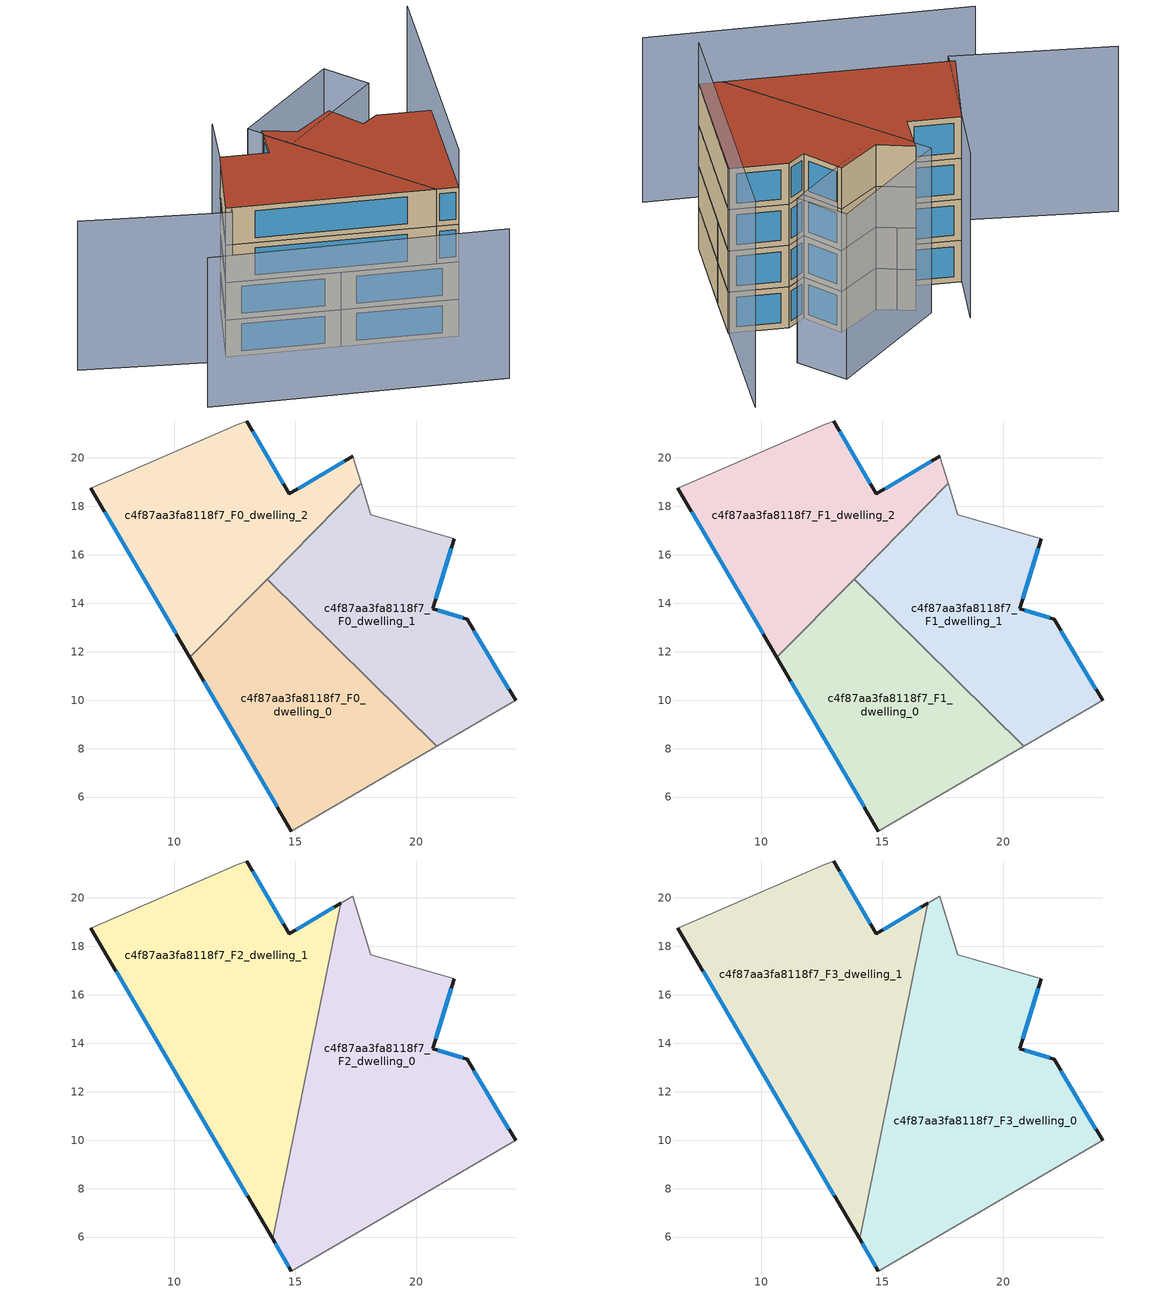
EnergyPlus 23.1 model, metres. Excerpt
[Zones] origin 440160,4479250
c4f87aa3fa8118f7_F0_dwelling_0
 floor ground (EU_floor_Construction): 20.84,8.09 14.84,4.6 10.65,11.77 13.84,15 z0
 wall outside (EU_wall_Construction): 10.65,11.77 14.84,4.6 z0:3
 wall to c4f87aa3fa8118f7_F0_dwelling_1 (EU_wall_Construction): 20.84,8.09 13.84,15 z0:3
 wall adiabatic (EU_wall_Construction): 14.84,4.6 20.84,8.09 z0:3
 wall to c4f87aa3fa8118f7_F0_dwelling_2 (EU_wall_Construction): 13.84,15 10.65,11.77 z0:3
 window (EU_Window_Construction): 11.23,10.77 14.26,5.59 z0.42:2.58
c4f87aa3fa8118f7_F0_dwelling_1
 floor ground (EU_floor_Construction): 21.56,16.67 20.68,13.78 22.1,13.33 24.09,9.99 20.84,8.09 13.84,15 17.73,18.94 18.12,17.66 z0
 wall outside (EU_wall_Construction): 24.09,9.99 22.1,13.33 20.68,13.78 21.56,16.67 z0:3
 wall adiabatic (EU_wall_Construction): 20.84,8.09 24.09,9.99 / 21.56,16.67 18.12,17.66 17.73,18.94 z0:3
 wall to c4f87aa3fa8118f7_F0_dwelling_2 (EU_wall_Construction): 17.73,18.94 13.84,15 z0:3
 window (EU_Window_Construction): 21.9,13.4 20.88,13.72 / 23.82,10.45 22.38,12.87 / 20.8,14.18 21.44,16.27 z0.42:2.58
c4f87aa3fa8118f7_F0_dwelling_2
 floor ground (EU_floor_Construction): 17.38,20.08 17.73,18.94 10.65,11.77 6.57,18.75 12.65,21.38 12.99,21.52 14.76,18.51 z0
 wall outside (EU_wall_Construction): 6.57,18.75 10.65,11.77 / 17.38,20.08 14.76,18.51 12.99,21.52 z0:3
 wall adiabatic (EU_wall_Construction): 17.73,18.94 17.38,20.08 / 12.99,21.52 12.65,21.38 6.57,18.75 z0:3
 window (EU_Window_Construction): 7.14,17.78 10.09,12.74 / 14.51,18.93 13.24,21.1 / 17.02,19.86 15.12,18.73 z0.42:2.58
c4f87aa3fa8118f7_F1_dwelling_0
 floor to c4f87aa3fa8118f7_F0_dwelling_0 (EU_floor_Construction): 20.84,8.09 14.84,4.6 10.65,11.77 13.84,15 z3
 wall outside (EU_wall_Construction): 10.65,11.77 14.84,4.6 z3:6
 wall to c4f87aa3fa8118f7_F1_dwelling_1 (EU_wall_Construction): 20.84,8.09 13.84,15 z3:6
 wall adiabatic (EU_wall_Construction): 14.84,4.6 20.84,8.09 z3:6
 wall to c4f87aa3fa8118f7_F1_dwelling_2 (EU_wall_Construction): 13.84,15 10.65,11.77 z3:6
 window (EU_Window_Construction): 11.23,10.77 14.26,5.59 z3.42:5.58
c4f87aa3fa8118f7_F1_dwelling_1
 floor to c4f87aa3fa8118f7_F0_dwelling_1 (EU_floor_Construction): 21.56,16.67 20.68,13.78 22.1,13.33 24.09,9.99 20.84,8.09 13.84,15 17.73,18.94 18.12,17.66 z3
 wall outside (EU_wall_Construction): 24.09,9.99 22.1,13.33 20.68,13.78 21.56,16.67 z3:6
 wall adiabatic (EU_wall_Construction): 20.84,8.09 24.09,9.99 / 21.56,16.67 18.12,17.66 17.73,18.94 z3:6
 wall to c4f87aa3fa8118f7_F1_dwelling_2 (EU_wall_Construction): 17.73,18.94 13.84,15 z3:6
 window (EU_Window_Construction): 21.9,13.4 20.88,13.72 / 23.82,10.45 22.38,12.87 / 20.8,14.18 21.44,16.27 z3.42:5.58
c4f87aa3fa8118f7_F1_dwelling_2
 floor to c4f87aa3fa8118f7_F0_dwelling_2 (EU_floor_Construction): 17.38,20.08 17.73,18.94 10.65,11.77 6.57,18.75 12.65,21.38 12.99,21.52 14.76,18.51 z3
 wall outside (EU_wall_Construction): 6.57,18.75 10.65,11.77 / 17.38,20.08 14.76,18.51 12.99,21.52 z3:6
 wall adiabatic (EU_wall_Construction): 17.73,18.94 17.38,20.08 / 12.99,21.52 12.65,21.38 6.57,18.75 z3:6
 window (EU_Window_Construction): 7.14,17.78 10.09,12.74 / 14.51,18.93 13.24,21.1 / 17.02,19.86 15.12,18.73 z3.42:5.58
c4f87aa3fa8118f7_F2_dwelling_0
 floor to c4f87aa3fa8118f7_F1_dwelling_0 (EU_floor_Construction): 20.84,8.09 14.84,4.6 14.07,5.93 15.56,13.29 z6
 floor to c4f87aa3fa8118f7_F1_dwelling_1 (EU_floor_Construction): 21.56,16.67 20.68,13.78 22.1,13.33 24.09,9.99 20.84,8.09 15.56,13.29 16.45,17.65 17.73,18.94 18.12,17.66 z6
 floor to c4f87aa3fa8118f7_F1_dwelling_2 (EU_floor_Construction): 17.38,20.08 17.73,18.94 16.45,17.65 16.88,19.78 z6
 wall outside (EU_wall_Construction): 24.09,9.99 22.1,13.33 20.68,13.78 21.56,16.67 / 14.07,5.93 14.84,4.6 z6:9
 wall adiabatic (EU_wall_Construction): 14.84,4.6 24.09,9.99 / 21.56,16.67 18.12,17.66 17.38,20.08 16.88,19.78 z6:9
 wall to c4f87aa3fa8118f7_F2_dwelling_1 (EU_wall_Construction): 16.88,19.78 14.07,5.93 z6:9
 window (EU_Window_Construction): 20.8,14.18 21.44,16.27 / 21.9,13.4 20.88,13.72 / 23.82,10.45 22.38,12.87 / 14.17,5.74 14.73,4.78 z6.42:8.58
c4f87aa3fa8118f7_F2_dwelling_1
 floor to c4f87aa3fa8118f7_F1_dwelling_2 (EU_floor_Construction): 16.88,19.78 16.45,17.65 10.65,11.77 6.57,18.75 12.65,21.38 12.99,21.52 14.76,18.51 z6
 floor to c4f87aa3fa8118f7_F1_dwelling_0 (EU_floor_Construction): 15.56,13.29 14.07,5.93 10.65,11.77 13.84,15 z6
 floor to c4f87aa3fa8118f7_F1_dwelling_1 (EU_floor_Construction): 16.45,17.65 15.56,13.29 13.84,15 z6
 wall outside (EU_wall_Construction): 6.57,18.75 14.07,5.93 / 16.88,19.78 14.76,18.51 12.99,21.52 z6:9
 wall adiabatic (EU_wall_Construction): 12.99,21.52 12.65,21.38 6.57,18.75 z6:9
 window (EU_Window_Construction): 7.61,16.97 13.03,7.71 / 14.51,18.93 13.24,21.1 / 16.59,19.6 15.05,18.69 z6.42:8.58
c4f87aa3fa8118f7_F3_dwelling_0
 floor to c4f87aa3fa8118f7_F2_dwelling_0 (EU_floor_Construction): 21.56,16.67 20.68,13.78 22.1,13.33 24.09,9.99 14.84,4.6 14.07,5.93 16.88,19.78 17.38,20.08 18.12,17.66 z9
 wall outside (EU_wall_Construction): 24.09,9.99 22.1,13.33 20.68,13.78 21.56,16.67 / 14.07,5.93 14.84,4.6 z9:12
 wall adiabatic (EU_wall_Construction): 14.84,4.6 24.09,9.99 / 21.56,16.67 18.12,17.66 17.38,20.08 16.88,19.78 z9:12
 wall to c4f87aa3fa8118f7_F3_dwelling_1 (EU_wall_Construction): 16.88,19.78 14.07,5.93 z9:12
 window (EU_Window_Construction): 20.8,14.18 21.44,16.27 / 21.9,13.4 20.88,13.72 / 23.82,10.45 22.38,12.87 / 14.17,5.74 14.73,4.78 z9.42:11.58
 roof outside (EU_roof_Construction): 24.09,9.99 22.1,13.33 20.68,13.78 21.56,16.67 18.12,17.66 17.38,20.08 16.88,19.78 14.07,5.93 14.84,4.6 z12
c4f87aa3fa8118f7_F3_dwelling_1
 floor to c4f87aa3fa8118f7_F2_dwelling_1 (EU_floor_Construction): 16.88,19.78 14.07,5.93 6.57,18.75 12.65,21.38 12.99,21.52 14.76,18.51 z9
 wall outside (EU_wall_Construction): 6.57,18.75 14.07,5.93 / 16.88,19.78 14.76,18.51 12.99,21.52 z9:12
 wall adiabatic (EU_wall_Construction): 12.99,21.52 12.65,21.38 6.57,18.75 z9:12
 window (EU_Window_Construction): 7.61,16.97 13.03,7.71 / 14.51,18.93 13.24,21.1 / 16.59,19.6 15.05,18.69 z9.42:11.58
 roof outside (EU_roof_Construction): 14.07,5.93 16.88,19.78 14.76,18.51 12.99,21.52 12.65,21.38 6.57,18.75 z12
shading: 17.05,23.59 6.21,18.14 / 6.21,18.14 1.37,27.76 / -0.23,17.58 10.67,-0.67 / 17.29,21.08 26.84,18.95 / 26.84,18.95 26.03,15.33 / 26.03,15.33 16.48,17.46 / 16.48,17.46 17.29,21.08 z0:12; 14.84,4.6 32.07,14.74 z0:15
[Building]
EU S2 Campaign: North Axis=0; Terrain=City; Solar Distribution=FullExterior
[Site:Location]
Madrid: Latitude=40.5; Longitude=-3.5; Time Zone=1; Elevation=609
[SizingPeriod:WeatherFileDays]
AnnualSizingPeriod: Begin Month=1; Begin Day of Month=1; End Month=12; End Day of Month=31; Day of Week for Start Day=Monday; Use Weather File Daylight Saving Period=No; Use Weather File Rain and Snow Indicators=No
[MATERIAL]
EU_InternalMass_Material: Roughness=MediumRough; Thickness=0.1; Conductivity=1; Density=1800; Specific Heat=900; Thermal Absorptance=0.9; Solar Absorptance=0.7; Visible Absorptance=0.7
[MATERIAL:NOMASS] Roughness=MediumRough; Thermal Absorptance=0.9; Solar Absorptance=0.7; Visible Absorptance=0.7
Name | Thermal Resistance
EU_wall_NoMass | 1.60022
EU_roof_NoMass | 1.57597
EU_floor_NoMass | 0.470652
[WINDOWMATERIAL:SIMPLEGLAZINGSYSTEM]
EU_Window_SimpleGlazing: UFactor=3.28802; Solar Heat Gain Coefficient=0.85; Visible Transmittance=0.85
[CONSTRUCTION]
EU_wall_Construction: EU_wall_NoMass
EU_roof_Construction: EU_roof_NoMass
EU_floor_Construction: EU_floor_NoMass
EU_InternalMass_Construction: EU_InternalMass_Material
EU_Window_Construction: EU_Window_SimpleGlazing
[ZONE] Type=1; Multiplier=1; Ceiling Height=autocalculate; Floor Area=autocalculate; Part of Total Floor Area=Yes
Name | Volume
c4f87aa3fa8118f7_F0_dwelling_0; c4f87aa3fa8118f7_F1_dwelling_0 | 153.308
c4f87aa3fa8118f7_F2_dwelling_0; c4f87aa3fa8118f7_F3_dwelling_0 | 229.98
c4f87aa3fa8118f7_F0_dwelling_1; c4f87aa3fa8118f7_F1_dwelling_1 | 153.319
c4f87aa3fa8118f7_F2_dwelling_1; c4f87aa3fa8118f7_F3_dwelling_1 | 229.974
c4f87aa3fa8118f7_F0_dwelling_2; c4f87aa3fa8118f7_F1_dwelling_2 | 153.316
[INTERNALMASS] Construction=EU_InternalMass_Construction
Name | Zone or ZoneList | Surface Area
c4f87aa3fa8118f7_F0_dwelling_0_EU_InternalMass | c4f87aa3fa8118f7_F0_dwelling_0 | 51.1029
c4f87aa3fa8118f7_F0_dwelling_1_EU_InternalMass | c4f87aa3fa8118f7_F0_dwelling_1 | 51.1063
c4f87aa3fa8118f7_F0_dwelling_2_EU_InternalMass | c4f87aa3fa8118f7_F0_dwelling_2 | 51.1055
c4f87aa3fa8118f7_F1_dwelling_0_EU_InternalMass | c4f87aa3fa8118f7_F1_dwelling_0 | 51.1029
c4f87aa3fa8118f7_F1_dwelling_1_EU_InternalMass | c4f87aa3fa8118f7_F1_dwelling_1 | 51.1063
c4f87aa3fa8118f7_F1_dwelling_2_EU_InternalMass | c4f87aa3fa8118f7_F1_dwelling_2 | 51.1055
c4f87aa3fa8118f7_F2_dwelling_0_EU_InternalMass | c4f87aa3fa8118f7_F2_dwelling_0 | 76.6599
c4f87aa3fa8118f7_F2_dwelling_1_EU_InternalMass | c4f87aa3fa8118f7_F2_dwelling_1 | 76.6581
c4f87aa3fa8118f7_F3_dwelling_0_EU_InternalMass | c4f87aa3fa8118f7_F3_dwelling_0 | 76.6599
c4f87aa3fa8118f7_F3_dwelling_1_EU_InternalMass | c4f87aa3fa8118f7_F3_dwelling_1 | 76.6581
[OTHEREQUIPMENT] Fuel Type=Electricity; Design Level Calculation Method=Watts/Area; Power per Zone Floor Area=1; Fraction Latent=0; Fraction Radiant=0; Fraction Lost=0; Carbon Dioxide Generation Rate=0; EndUse Subcategory=EU_Step8_InternalGains
Name | Zone or ZoneList or Space or SpaceList | Schedule
EU_Step8_InternalGain_c4f87aa3fa8118f7_F0_dwelling_0_f000 | c4f87aa3fa8118f7_F0_dwelling_0 | EU_Step8_GainSchedule_c4f87aa3fa8118f7_F0_dwelling_0_f000
EU_Step8_InternalGain_c4f87aa3fa8118f7_F0_dwelling_1_f000 | c4f87aa3fa8118f7_F0_dwelling_1 | EU_Step8_GainSchedule_c4f87aa3fa8118f7_F0_dwelling_1_f000
EU_Step8_InternalGain_c4f87aa3fa8118f7_F0_dwelling_2_f000 | c4f87aa3fa8118f7_F0_dwelling_2 | EU_Step8_GainSchedule_c4f87aa3fa8118f7_F0_dwelling_2_f000
EU_Step8_InternalGain_c4f87aa3fa8118f7_F1_dwelling_0_f000 | c4f87aa3fa8118f7_F1_dwelling_0 | EU_Step8_GainSchedule_c4f87aa3fa8118f7_F1_dwelling_0_f000
EU_Step8_InternalGain_c4f87aa3fa8118f7_F1_dwelling_1_f000 | c4f87aa3fa8118f7_F1_dwelling_1 | EU_Step8_GainSchedule_c4f87aa3fa8118f7_F1_dwelling_1_f000
EU_Step8_InternalGain_c4f87aa3fa8118f7_F1_dwelling_2_f000 | c4f87aa3fa8118f7_F1_dwelling_2 | EU_Step8_GainSchedule_c4f87aa3fa8118f7_F1_dwelling_2_f000
EU_Step8_InternalGain_c4f87aa3fa8118f7_F2_dwelling_0_f000 | c4f87aa3fa8118f7_F2_dwelling_0 | EU_Step8_GainSchedule_c4f87aa3fa8118f7_F2_dwelling_0_f000
EU_Step8_InternalGain_c4f87aa3fa8118f7_F2_dwelling_1_f000 | c4f87aa3fa8118f7_F2_dwelling_1 | EU_Step8_GainSchedule_c4f87aa3fa8118f7_F2_dwelling_1_f000
EU_Step8_InternalGain_c4f87aa3fa8118f7_F3_dwelling_0_f000 | c4f87aa3fa8118f7_F3_dwelling_0 | EU_Step8_GainSchedule_c4f87aa3fa8118f7_F3_dwelling_0_f000
EU_Step8_InternalGain_c4f87aa3fa8118f7_F3_dwelling_1_f000 | c4f87aa3fa8118f7_F3_dwelling_1 | EU_Step8_GainSchedule_c4f87aa3fa8118f7_F3_dwelling_1_f000
[ZONEVENTILATION:DESIGNFLOWRATE] Schedule=EU_AlwaysOn; Design Flow Rate Calculation Method=AirChanges/Hour; Air Changes per Hour=0.480704; Ventilation Type=Natural; Fan Pressure Rise=0; Fan Total Efficiency=1; Constant Term Coefficient=1; Temperature Term Coefficient=0; Velocity Term Coefficient=0; Velocity Squared Term Coefficient=0; Minimum Indoor Temperature=-100; Maximum Indoor Temperature=100; Delta Temperature=-100; Minimum Outdoor Temperature=-100; Maximum Outdoor Temperature=100; Maximum Wind Speed=40
Name | Zone or ZoneList or Space or SpaceList
EU_ConstantAir_c4f87aa3fa8118f7_F0_dwelling_0 | c4f87aa3fa8118f7_F0_dwelling_0
EU_ConstantAir_c4f87aa3fa8118f7_F0_dwelling_1 | c4f87aa3fa8118f7_F0_dwelling_1
EU_ConstantAir_c4f87aa3fa8118f7_F0_dwelling_2 | c4f87aa3fa8118f7_F0_dwelling_2
EU_ConstantAir_c4f87aa3fa8118f7_F1_dwelling_0 | c4f87aa3fa8118f7_F1_dwelling_0
EU_ConstantAir_c4f87aa3fa8118f7_F1_dwelling_1 | c4f87aa3fa8118f7_F1_dwelling_1
EU_ConstantAir_c4f87aa3fa8118f7_F1_dwelling_2 | c4f87aa3fa8118f7_F1_dwelling_2
EU_ConstantAir_c4f87aa3fa8118f7_F2_dwelling_0 | c4f87aa3fa8118f7_F2_dwelling_0
EU_ConstantAir_c4f87aa3fa8118f7_F2_dwelling_1 | c4f87aa3fa8118f7_F2_dwelling_1
EU_ConstantAir_c4f87aa3fa8118f7_F3_dwelling_0 | c4f87aa3fa8118f7_F3_dwelling_0
EU_ConstantAir_c4f87aa3fa8118f7_F3_dwelling_1 | c4f87aa3fa8118f7_F3_dwelling_1
[HVACTEMPLATE:THERMOSTAT] Constant Heating Setpoint=20; Constant Cooling Setpoint=50
EU_HeatOnly_c4f87aa3fa8118f7_F0_dwelling_0; EU_HeatOnly_c4f87aa3fa8118f7_F0_dwelling_1; EU_HeatOnly_c4f87aa3fa8118f7_F0_dwelling_2; EU_HeatOnly_c4f87aa3fa8118f7_F1_dwelling_0; EU_HeatOnly_c4f87aa3fa8118f7_F1_dwelling_1; EU_HeatOnly_c4f87aa3fa8118f7_F1_dwelling_2; EU_HeatOnly_c4f87aa3fa8118f7_F2_dwelling_0; EU_HeatOnly_c4f87aa3fa8118f7_F2_dwelling_1; EU_HeatOnly_c4f87aa3fa8118f7_F3_dwelling_0; EU_HeatOnly_c4f87aa3fa8118f7_F3_dwelling_1
[HVACTEMPLATE:ZONE:IDEALLOADSAIRSYSTEM] System Availability Schedule=EU_AlwaysOn; Maximum Heating Supply Air Temperature=50; Minimum Cooling Supply Air Temperature=13; Maximum Heating Supply Air Humidity Ratio=0.0156; Minimum Cooling Supply Air Humidity Ratio=0.0077; Heating Limit=NoLimit; Cooling Limit=NoLimit; Heating Availability Schedule=EU_AlwaysOn; Cooling Availability Schedule=EU_CoolingOff; Dehumidification Control Type=ConstantSensibleHeatRatio; Cooling Sensible Heat Ratio=0.7; Dehumidification Setpoint=60; Humidification Control Type=None; Humidification Setpoint=30; Outdoor Air Method=None; Outdoor Air Flow Rate per Person=0.00944; Outdoor Air Flow Rate per Zone Floor Area=0; Outdoor Air Flow Rate per Zone=0; Demand Controlled Ventilation Type=None; Outdoor Air Economizer Type=NoEconomizer; Heat Recovery Type=None; Sensible Heat Recovery Effectiveness=0.7; Latent Heat Recovery Effectiveness=0.65
Name | Template Thermostat
c4f87aa3fa8118f7_F0_dwelling_0 | EU_HeatOnly_c4f87aa3fa8118f7_F0_dwelling_0
c4f87aa3fa8118f7_F0_dwelling_1 | EU_HeatOnly_c4f87aa3fa8118f7_F0_dwelling_1
c4f87aa3fa8118f7_F0_dwelling_2 | EU_HeatOnly_c4f87aa3fa8118f7_F0_dwelling_2
c4f87aa3fa8118f7_F1_dwelling_0 | EU_HeatOnly_c4f87aa3fa8118f7_F1_dwelling_0
c4f87aa3fa8118f7_F1_dwelling_1 | EU_HeatOnly_c4f87aa3fa8118f7_F1_dwelling_1
c4f87aa3fa8118f7_F1_dwelling_2 | EU_HeatOnly_c4f87aa3fa8118f7_F1_dwelling_2
c4f87aa3fa8118f7_F2_dwelling_0 | EU_HeatOnly_c4f87aa3fa8118f7_F2_dwelling_0
c4f87aa3fa8118f7_F2_dwelling_1 | EU_HeatOnly_c4f87aa3fa8118f7_F2_dwelling_1
c4f87aa3fa8118f7_F3_dwelling_0 | EU_HeatOnly_c4f87aa3fa8118f7_F3_dwelling_0
c4f87aa3fa8118f7_F3_dwelling_1 | EU_HeatOnly_c4f87aa3fa8118f7_F3_dwelling_1
[SIZING:ZONE] Zone Cooling Design Supply Air Temperature Input Method=SupplyAirTemperature; Zone Cooling Design Supply Air Temperature=13; Zone Heating Design Supply Air Temperature Input Method=SupplyAirTemperature; Zone Heating Design Supply Air Temperature=50; Zone Cooling Design Supply Air Humidity Ratio=0.008; Zone Heating Design Supply Air Humidity Ratio=0.008; Cooling Design Air Flow Method=DesignDay; Cooling Design Air Flow Rate=0; Cooling Minimum Air Flow per Zone Floor Area=0.000762; Cooling Minimum Air Flow=0; Cooling Minimum Air Flow Fraction=0.2; Heating Design Air Flow Method=DesignDay; Heating Design Air Flow Rate=0; Heating Maximum Air Flow per Zone Floor Area=0.002032; Heating Maximum Air Flow=0.141576; Heating Maximum Air Flow Fraction=0.3; Account for Dedicated Outdoor Air System=No; Dedicated Outdoor Air System Control Strategy=NeutralSupplyAir; Dedicated Outdoor Air Low Setpoint Temperature for Design=autosize; Dedicated Outdoor Air High Setpoint Temperature for Design=autosize; Zone Load Sizing Method=Sensible Load Only No Latent Load; Zone Latent Cooling Design Supply Air Humidity Ratio Input Method=HumidityRatioDifference; Zone Cooling Design Supply Air Humidity Ratio Difference=0.005; Zone Latent Heating Design Supply Air Humidity Ratio Input Method=HumidityRatioDifference; Zone Humidification Design Supply Air Humidity Ratio Difference=0.005
c4f87aa3fa8118f7_F0_dwelling_0; c4f87aa3fa8118f7_F0_dwelling_1; c4f87aa3fa8118f7_F0_dwelling_2; c4f87aa3fa8118f7_F1_dwelling_0; c4f87aa3fa8118f7_F1_dwelling_1; c4f87aa3fa8118f7_F1_dwelling_2; c4f87aa3fa8118f7_F2_dwelling_0; c4f87aa3fa8118f7_F2_dwelling_1; c4f87aa3fa8118f7_F3_dwelling_0; c4f87aa3fa8118f7_F3_dwelling_1
[SCHEDULE:CONSTANT]
Name | Hourly Value
EU_AlwaysOn | 1
EU_CoolingOff | 0
[SCHEDULE:FILE] Column Number=1; Rows to Skip at Top=0; Number of Hours of Data=8760; Column Separator=Comma; Interpolate to Timestep=No; Minutes per Item=60; Adjust Schedule for Daylight Savings=Yes
Name | File
EU_Step8_GainSchedule_c4f87aa3fa8118f7_F0_dwelling_0_f000 | ../../schedules/c4f87aa3fa8118f7/c4f87aa3fa8118f7_F0_dwelling_0_f000_gain.csv
EU_Step8_GainSchedule_c4f87aa3fa8118f7_F0_dwelling_1_f000 | ../../schedules/c4f87aa3fa8118f7/c4f87aa3fa8118f7_F0_dwelling_1_f000_gain.csv
EU_Step8_GainSchedule_c4f87aa3fa8118f7_F0_dwelling_2_f000 | ../../schedules/c4f87aa3fa8118f7/c4f87aa3fa8118f7_F0_dwelling_2_f000_gain.csv
EU_Step8_GainSchedule_c4f87aa3fa8118f7_F1_dwelling_0_f000 | ../../schedules/c4f87aa3fa8118f7/c4f87aa3fa8118f7_F1_dwelling_0_f000_gain.csv
EU_Step8_GainSchedule_c4f87aa3fa8118f7_F1_dwelling_1_f000 | ../../schedules/c4f87aa3fa8118f7/c4f87aa3fa8118f7_F1_dwelling_1_f000_gain.csv
EU_Step8_GainSchedule_c4f87aa3fa8118f7_F1_dwelling_2_f000 | ../../schedules/c4f87aa3fa8118f7/c4f87aa3fa8118f7_F1_dwelling_2_f000_gain.csv
EU_Step8_GainSchedule_c4f87aa3fa8118f7_F2_dwelling_0_f000 | ../../schedules/c4f87aa3fa8118f7/c4f87aa3fa8118f7_F2_dwelling_0_f000_gain.csv
EU_Step8_GainSchedule_c4f87aa3fa8118f7_F2_dwelling_1_f000 | ../../schedules/c4f87aa3fa8118f7/c4f87aa3fa8118f7_F2_dwelling_1_f000_gain.csv
EU_Step8_GainSchedule_c4f87aa3fa8118f7_F3_dwelling_0_f000 | ../../schedules/c4f87aa3fa8118f7/c4f87aa3fa8118f7_F3_dwelling_0_f000_gain.csv
EU_Step8_GainSchedule_c4f87aa3fa8118f7_F3_dwelling_1_f000 | ../../schedules/c4f87aa3fa8118f7/c4f87aa3fa8118f7_F3_dwelling_1_f000_gain.csv
